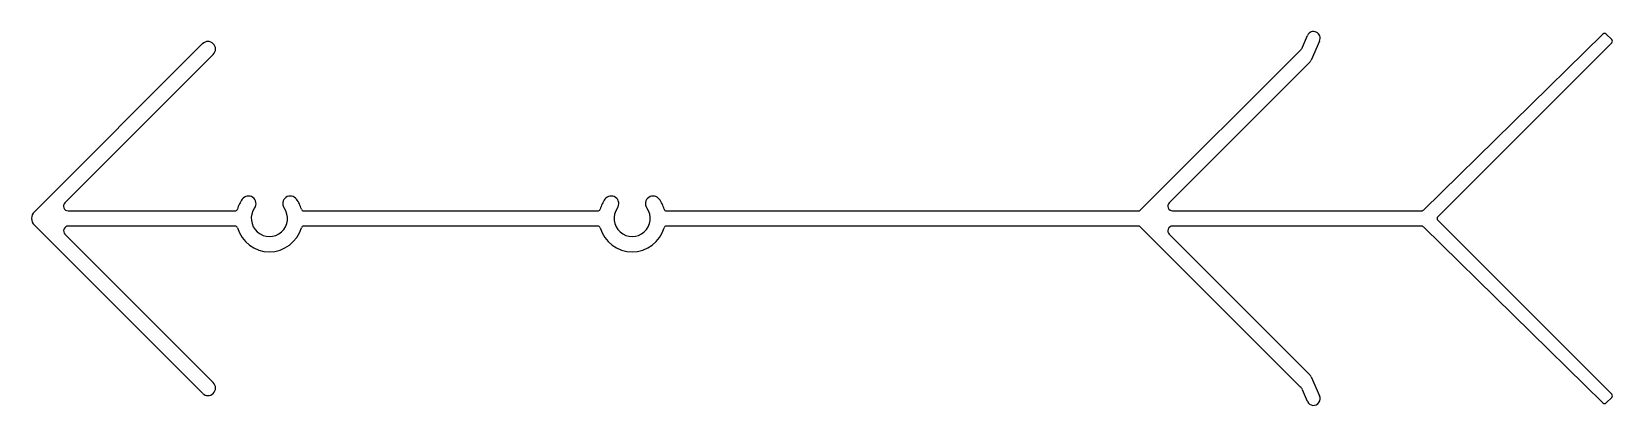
# Model space of a CAD drawing. Extents: x -71 to 95, y 0 to 40.
import ezdxf

# ---------------------------------------------------------------- set-up
doc = ezdxf.new("R2010")
doc.units = 0
doc.layers.add('1', color=4, linetype='CONTINUOUS')

msp = doc.modelspace()

# ---------------------------------------------------------------- linework, layer by layer
at = {"layer": '1', "color": 7}
for p, q in [((-70.91, 20.63), (-53.26, 38.29)), ((62.26, 37.91), (62.8, 39.15)), ((64.06, 38.56), (63.18, 36.56)), ((74.97, 20.8), (93.83, 39.29)), ((94.75, 38.37), (76.48, 20.1)), ((94.18, 39.29), (94.75, 38.72)), ((-52.13, 37.16), (-67.7, 21.58)), ((45.24, 20.8), (62.06, 37.62)), ((62.98, 36.28), (48.28, 21.58)), ((-67.35, 20.73), (-49.83, 20.73)), ((-42.63, 20.73), (-11.73, 20.73)), ((-4.53, 20.73), (45.06, 20.73)), ((48.64, 20.73), (74.79, 20.73)), ((-53.26, 1.57), (-70.91, 19.22)), ((-67.7, 18.27), (-52.13, 2.7)), ((-49.83, 19.13), (-67.34, 19.13)), ((-11.73, 19.13), (-42.63, 19.13)), ((45.06, 19.13), (-4.53, 19.13)), ((62.06, 2.23), (45.24, 19.05)), ((48.28, 18.27), (62.98, 3.58)), ((74.79, 19.13), (48.64, 19.13)), ((93.83, 0.56), (74.97, 19.06)), ((76.48, 19.75), (94.75, 1.49)), ((62.8, 0.7), (62.26, 1.95)), ((63.18, 3.29), (64.06, 1.3)), ((94.75, 1.13), (94.18, 0.57))]:
    msp.add_line(p, q, dxfattribs=at)
for centre, radius, start, end in [((-52.69, 37.72), 0.8, 315, 135), ((63.43, 38.86), 0.7, 335, 155), ((94.01, 39.11), 0.25, 45, 134.4268), ((94.57, 38.55), 0.25, 315, 45), ((61.36, 38.33), 1, 315, 335), ((62.27, 36.98), 1, 315, 335), ((-46.23, 19.93), 3.5, 144.5691, 163.7398), ((-48.43, 21.49), 0.8, 324.5691, 144.5691), ((-44.03, 21.49), 0.8, 35.4309, 215.4309), ((-46.23, 19.93), 3.5, 16.2602, 35.4309), ((-8.13, 19.93), 3.5, 144.5691, 163.7398), ((-10.33, 21.49), 0.8, 324.5691, 144.5691), ((-5.93, 21.49), 0.8, 35.4309, 215.4309), ((-8.13, 19.93), 3.5, 16.2602, 35.4309), ((-70.2, 19.93), 1, 135, 225), ((-67.35, 21.23), 0.5, 135, 270), ((-49.83, 20.98), 0.25, 270, 343.7398), ((-46.23, 19.93), 1.9, 144.5691, 35.4309), ((-42.63, 20.98), 0.25, 196.2602, 270), ((-11.73, 20.98), 0.25, 270, 343.7398), ((-8.13, 19.93), 1.9, 144.5691, 35.4309), ((-4.53, 20.98), 0.25, 196.2602, 270), ((45.06, 20.98), 0.25, 270, 315), ((48.64, 21.23), 0.5, 135, 270), ((74.79, 20.98), 0.25, 270, 314.4268), ((76.66, 19.93), 0.25, 135, 225), ((-67.34, 18.63), 0.5, 90, 225), ((-49.83, 18.88), 0.25, 16.2602, 90), ((-46.23, 19.93), 3.5, 196.2602, 343.7398), ((-42.63, 18.88), 0.25, 90, 163.7398), ((-11.73, 18.88), 0.25, 16.2602, 90), ((-8.13, 19.93), 3.5, 196.2602, 343.7398), ((-4.53, 18.88), 0.25, 90, 163.7398), ((45.06, 18.88), 0.25, 45, 90), ((48.64, 18.63), 0.5, 90, 225), ((74.79, 18.88), 0.25, 45.5732, 90), ((62.27, 2.87), 1, 25, 45), ((-52.69, 2.13), 0.8, 225, 45), ((61.36, 1.53), 1, 25, 45), ((63.43, 1), 0.7, 205, 25), ((94.01, 0.74), 0.25, 225.5732, 315), ((94.57, 1.31), 0.25, 315, 45)]:
    msp.add_arc(centre, radius, start, end, dxfattribs=at)

doc.saveas('drawing.dxf')
